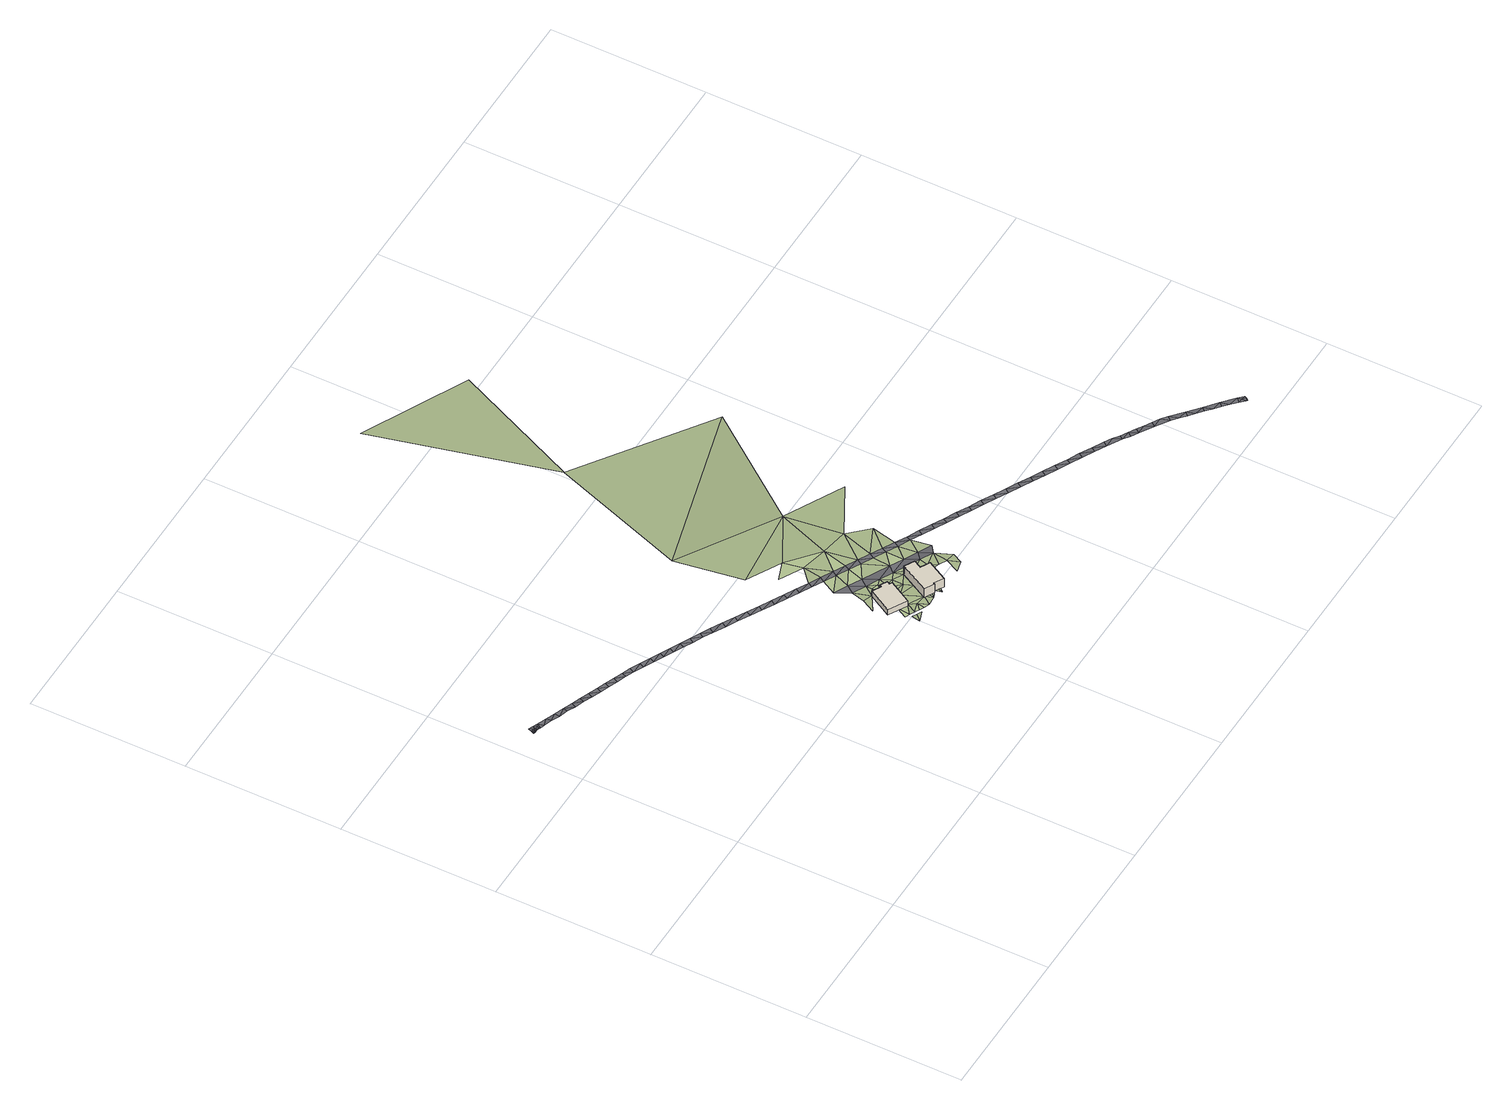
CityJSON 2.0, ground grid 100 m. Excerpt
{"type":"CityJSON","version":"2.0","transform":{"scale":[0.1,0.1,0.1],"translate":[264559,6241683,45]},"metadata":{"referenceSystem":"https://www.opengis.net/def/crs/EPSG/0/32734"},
"CityObjects":{
"building1":{"type":"Building","attributes":{"address":"50 Selbourne Road University Estate Cape Town","building":"house","building:levels":1,"building_height":4.1,"roof_height":74,"ground_height":69,"plus_code":"4FRW3F63+QV7"},"geometry":[{"type":"Solid","lod":"1","boundaries":[[[[0,1,2,3]],[[1,4,5,2]],[[4,6,7,5]],[[6,8,9,7]],[[8,10,11,9]],[[10,12,13,11]],[[12,14,15,13]],[[14,0,3,15]],[[3,2,5,7,9,11,13,15]],[[14,12,10,8,6,4,1,0]]]]}]},
"building2":{"type":"Building","attributes":{"address":"52 Selbourne Road University Estate Cape Town","building":"house","building:levels":2,"building_height":6.9,"roof_height":78.6,"ground_height":70.4,"plus_code":"4FRW3F63+PX6"},"geometry":[{"type":"Solid","lod":"1","boundaries":[[[[16,17,18,19]],[[17,20,21,18]],[[20,22,23,21]],[[22,24,25,23]],[[24,26,27,25]],[[26,28,29,27]],[[28,30,31,29]],[[30,16,19,31]],[[19,18,21,23,25,27,29,31]],[[30,28,26,24,22,20,17,16]]]]}]},
"terrain1":{"type":"TINRelief","geometry":[{"type":"CompositeSurface","lod":"1","boundaries":[[[32,33,34]],[[34,33,35]],[[36,37,38]],[[36,39,40]],[[40,37,36]],[[41,39,42]],[[43,44,45]],[[41,40,39]],[[41,42,46]],[[47,41,46]],[[45,48,43]],[[49,40,41]],[[49,41,47]],[[40,49,50]],[[47,51,49]],[[52,53,45]],[[48,45,54]],[[45,53,54]],[[55,52,56]],[[53,52,55]],[[49,51,57]],[[58,59,60]],[[61,58,60]],[[57,51,62]],[[49,63,50]],[[64,53,55]],[[65,62,51]],[[66,50,67]],[[53,64,54]],[[68,64,55]],[[68,69,64]],[[69,70,71]],[[67,50,63]],[[67,71,66]],[[72,73,74]],[[75,65,76]],[[77,54,64]],[[78,65,75]],[[69,77,64]],[[69,71,79]],[[76,80,75]],[[81,82,72]],[[83,59,84]],[[67,79,71]],[[59,83,60]],[[79,77,69]],[[74,85,72]],[[63,22,67]],[[79,67,22]],[[77,79,86]],[[87,88,89]],[[79,22,86]],[[83,84,90]],[[88,87,91]],[[91,92,88]],[[85,93,72]],[[94,90,84]],[[81,72,93]],[[92,91,95]],[[96,97,98]],[[99,86,22]],[[93,85,100]],[[95,101,92]],[[101,95,102]],[[103,99,104]],[[97,96,81]],[[102,103,101]],[[103,102,105]],[[86,99,106]],[[107,93,100]],[[90,94,108]],[[99,103,109]],[[105,109,103]],[[105,110,109]],[[99,109,106]],[[108,94,111]],[[112,111,94]],[[113,114,115]],[[109,110,116]],[[106,109,116]],[[81,93,97]],[[93,107,117]],[[116,110,114]],[[118,117,107]],[[113,119,114]],[[120,111,112]],[[121,120,112]],[[114,119,116]],[[118,122,123]],[[124,120,121]],[[125,124,121]],[[93,117,97]],[[118,123,117]],[[126,123,122]],[[117,127,97]],[[98,97,128]],[[98,128,129]],[[130,129,131]]]}]},
"road1":{"type":"Road","attributes":{"highway":"residential","name":"Selbourne Road","surface":"asphalt","lanes":1,"width":5.6,"oneway":"yes"},"geometry":[{"type":"MultiSurface","lod":"1","boundaries":[[[58,48,59]],[[54,59,48]],[[54,84,59]],[[77,84,54]],[[77,94,84]],[[94,77,86]],[[86,112,94]],[[112,86,106]],[[106,121,112]],[[106,116,121]],[[121,116,125]]]}]},
"road2":{"type":"Road","attributes":{"highway":"motorway","name":"Nelson Mandela Boulevard","surface":"asphalt","lanes":3,"width":6.6,"oneway":"yes"},"geometry":[{"type":"MultiSurface","lod":"1","boundaries":[[[132,133,134]],[[135,132,136]],[[137,138,139]],[[140,141,142]],[[139,138,143]],[[144,145,143]],[[144,143,138]],[[146,147,148]],[[149,139,143]],[[150,151,152]],[[153,154,155]],[[156,157,158]],[[159,160,158]],[[153,161,162]],[[163,164,165]],[[132,135,133]],[[163,166,164]],[[167,168,169]],[[170,171,172]],[[173,174,175]],[[176,177,178]],[[179,157,180]],[[181,182,183]],[[184,185,186]],[[187,188,189]],[[190,191,192]],[[124,193,194]],[[195,196,197]],[[198,199,200]],[[61,85,74]],[[191,190,201]],[[202,203,204]],[[195,205,176]],[[206,207,208]],[[209,210,211]],[[107,83,90]],[[212,213,214]],[[172,171,215]],[[216,217,218]],[[219,220,221]],[[222,223,224]],[[225,226,227]],[[228,229,230]],[[231,134,201]],[[180,154,179]],[[232,233,234]],[[235,201,190]],[[191,166,236]],[[236,166,237]],[[146,151,233]],[[146,148,151]],[[162,161,238]],[[239,151,150]],[[233,143,146]],[[162,238,240]],[[241,137,139]],[[151,239,234]],[[139,242,142]],[[243,159,244]],[[134,231,245]],[[141,241,139]],[[146,145,147]],[[151,148,152]],[[242,139,149]],[[141,139,142]],[[237,166,163]],[[136,246,135]],[[177,176,205]],[[178,177,182]],[[192,191,236]],[[180,157,156]],[[134,245,132]],[[136,132,245]],[[231,201,235]],[[122,118,111]],[[124,194,126]],[[182,181,178]],[[151,234,233]],[[143,145,146]],[[233,149,143]],[[233,242,149]],[[239,240,238]],[[242,233,232]],[[240,239,150]],[[234,239,238]],[[160,159,243]],[[247,248,249]],[[169,165,250]],[[224,174,222]],[[251,188,173]],[[218,185,216]],[[252,253,183]],[[193,204,254]],[[255,202,256]],[[211,198,257]],[[258,199,229]],[[215,206,259]],[[260,207,210]],[[73,212,261]],[[262,263,223]],[[227,226,217]],[[264,225,187]],[[230,221,265]],[[266,219,267]],[[153,155,161]],[[154,180,155]],[[158,160,156]],[[244,196,243]],[[261,74,73]],[[100,60,83]],[[126,122,120]],[[108,118,107]],[[196,244,197]],[[205,195,197]],[[249,168,268]],[[170,248,247]],[[250,269,169]],[[168,167,268]],[[187,189,270]],[[188,251,189]],[[173,175,251]],[[174,224,175]],[[253,252,184]],[[183,182,252]],[[184,186,253]],[[185,218,186]],[[204,203,254]],[[194,193,254]],[[256,267,255]],[[203,202,255]],[[198,200,257]],[[209,211,257]],[[229,228,258]],[[200,199,258]],[[206,208,259]],[[172,215,259]],[[210,209,260]],[[208,207,260]],[[263,262,214]],[[223,222,262]],[[214,213,263]],[[212,73,213]],[[227,217,271]],[[217,216,271]],[[187,270,264]],[[226,225,264]],[[221,220,265]],[[228,230,265]],[[267,256,266]],[[220,219,266]],[[60,100,85]],[[83,107,100]],[[85,61,60]],[[74,261,61]],[[122,111,120]],[[124,126,120]],[[107,90,108]],[[111,118,108]],[[248,272,249]],[[168,249,272]],[[248,170,172]],[[165,164,250]],[[169,269,167]]]}]}
},
"vertices":[
[1880,955,240],[1961,1101,240],[1961,1101,281],[1880,955,281],[1945,1110,240],[1945,1110,281],[1955,1128,240],[1955,1128,281],[1911,1152,240],[1911,1152,281],[1904,1138,240],[1904,1138,281],[1847,1170,240],[1847,1170,281],[1763,1019,240],[1763,1019,281],
[2166,971,254],[2107,1002,254],[2107,1002,323],[2166,971,323],[2134,1052,254],[2134,1052,323],[2071,1086,254],[2071,1086,323],[1969,899,254],[1969,899,323],[2032,865,254],[2032,865,323],[2036,874,254],[2036,874,323],[2096,842,254],[2096,842,323],
[1802,884,260],[1788,827,265],[1830,869,261],[1858,854,260],[1813,904,255],[1822,987,253],[1785,919,255],[1841,888,261],[1880,955,252],[1907,909,259],[1868,873,260],[1792,1189,239],[1746,1107,243],[1847,1170,241],[1896,857,260],[1924,842,267],[1824,1281,231],[1969,899,264],[1922,1031,253],[1988,848,264],[1882,1151,240],[1895,1193,240],[1901,1237,235],[1911,1152,241],[1904,1138,245],[1996,884,264],[1775,1373,226],[1855,1328,232],[1898,1426,229],[1827,1466,227],[2014,875,271],[2020,992,259],[1939,1182,241],[2032,865,271],[1942,1066,249],[2004,1054,251],[1929,1142,245],[1955,1128,247],[1945,1110,245],[1961,1101,247],[1867,1619,221],[1773,1534,225],[1843,1495,227],[2054,865,271],[2043,823,273],[1978,1193,243],[2036,874,271],[2008,1125,248],[2072,855,272],[1845,1745,218],[1726,1699,216],[1968,1386,234],[1935,1282,235],[1914,1455,231],[2055,1150,247],[2115,852,274],[2115,877,274],[2096,842,273],[2039,1346,236],[2135,886,274],[2134,912,270],[2029,1576,227],[2095,1192,247],[2155,921,273],[1633,1864,211],[2181,1928,193],[1596,2314,169],[2134,1052,256],[1984,1415,233],[2147,935,270],[2169,945,273],[2166,971,269],[2107,1002,261],[2179,962,269],[2209,1062,261],[2055,1375,238],[2109,1306,241],[2194,1002,263],[2215,944,276],[2180,1266,244],[2175,1146,249],[2286,839,284],[2266,916,278],[2217,823,282],[2286,1019,267],[2198,1545,232],[2126,1335,241],[2325,907,277],[2250,1227,247],[2255,1101,255],[2196,1295,244],[2311,1417,240],[2321,1187,253],[2335,1055,263],[2267,1255,247],[2534,1728,216],[2845,2691,8],[1948,3206,113],[1721,4390,34],[2379,4063,36],
[4097,43,362],[4123,36,365],[4093,70,360],[4115,23,365],[4098,15,362],[22,2315,215],[26,2315,215],[21,2323,215],[9,2318,215],[14,2317,215],[13,2328,215],[32,2322,215],[31,2316,215],[35,2316,215],[38,2322,215],[39,2318,215],[41,2318,215],[28,2327,215],[54,2313,213],[47,2324,215],[47,2316,215],[145,2278,217],[197,2258,212],[202,2291,212],[319,2246,212],[307,2216,210],[364,2194,215],[422,2172,209],[377,2225,210],[143,2314,213],[93,2298,213],[3816,289,342],[3801,349,337],[3780,323,336],[3874,279,343],[3676,435,329],[3615,436,328],[3697,380,334],[3509,549,321],[3467,577,317],[3450,549,314],[1333,1745,211],[1404,1705,214],[1420,1734,214],[607,2138,208],[651,2086,209],[664,2116,209],[250,2237,219],[262,2268,212],[722,2095,207],[708,2064,207],[782,2064,208],[829,2004,207],[890,1974,207],[904,2004,209],[1192,1824,209],[1263,1784,210],[1278,1814,211],[3961,151,351],[3947,209,347],[3925,185,352],[2391,1147,255],[2337,1215,251],[549,2160,209],[492,2181,209],[536,2129,209],[3043,817,292],[2973,857,292],[3026,788,296],[4020,140,356],[2533,1067,265],[2479,1136,261],[2462,1107,261],[594,2108,208],[3326,657,309],[3255,697,303],[3308,629,309],[3167,709,301],[3185,737,301],[3114,777,298],[1686,1545,221],[1702,1574,222],[1615,1585,220],[3396,617,312],[950,1944,208],[1025,1944,208],[965,1974,208],[2690,1016,274],[2744,948,277],[2761,976,280],[1474,1665,215],[1561,1654,218],[1490,1694,215],[1132,1854,209],[1086,1914,209],[1071,1884,208],[2885,868,286],[2902,896,286],[2832,936,283],[4033,82,359],[25,2359,214],[39,2335,215],[55,2348,214],[3997,116,356],[3888,220,347],[3852,254,342],[84,2337,213],[66,2328,213],[67,2308,213],[18,2316,215],[17,2337,215],[434,2203,211],[479,2151,209],[4069,47,360],[4104,6,362],[3550,520,320],[3532,493,324],[3592,492,323],[3759,377,337],[1349,1774,212],[769,2034,207],[843,2034,207],[2408,1176,257],[2549,1096,265],[2603,1027,270],[3097,749,295],[2956,828,290],[3379,589,314],[3238,669,304],[1757,1506,225],[1545,1625,216],[1631,1614,220],[1147,1884,209],[2815,908,283],[2674,988,275],[2620,1056,271],[3634,463,326],[3717,406,334],[1208,1853,211],[1011,1914,208],[3573,465,323]
]}
